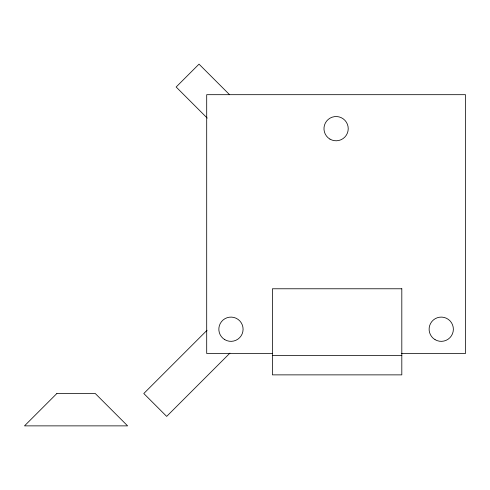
<?xml version="1.0" encoding="UTF-8"?>
<svg xmlns="http://www.w3.org/2000/svg" width="490" height="490" viewBox="0 0 490 490"><rect width="100%" height="100%" fill="white"/><g stroke="black" fill="none" stroke-linecap="round" stroke-linejoin="round"><path stroke-width="0.73" d="M207.062 330.248L143.791 393.519L166.667 416.396L229.939 353.125M272.354 353.486L206.7 353.486L206.7 94.686L465.5 94.686L465.5 353.486L401.371 353.486M272.409 355.507L401.812 355.507M229.577 94.693L199.02 64.129L176.143 87.006L207.239 118.102M56.852 393.519L24.5 425.871L127.614 425.871L95.268 393.519L56.852 393.519M401.812 288.775L272.409 288.775L272.409 374.868L401.812 374.868L401.812 288.775M224.794 339.668A12.134 12.134 0 0 0 243.089 329.347A12.134 12.134 0 0 0 225.002 318.659A12.134 12.134 0 0 0 224.794 339.668M435.065 339.668A12.134 12.134 0 0 0 453.366 329.347A12.134 12.134 0 0 0 435.273 318.659A12.134 12.134 0 0 0 435.065 339.668M329.929 139.105A12.134 12.134 0 0 0 348.231 128.778A12.134 12.134 0 0 0 330.138 118.096A12.134 12.134 0 0 0 329.929 139.105"/></g></svg>
